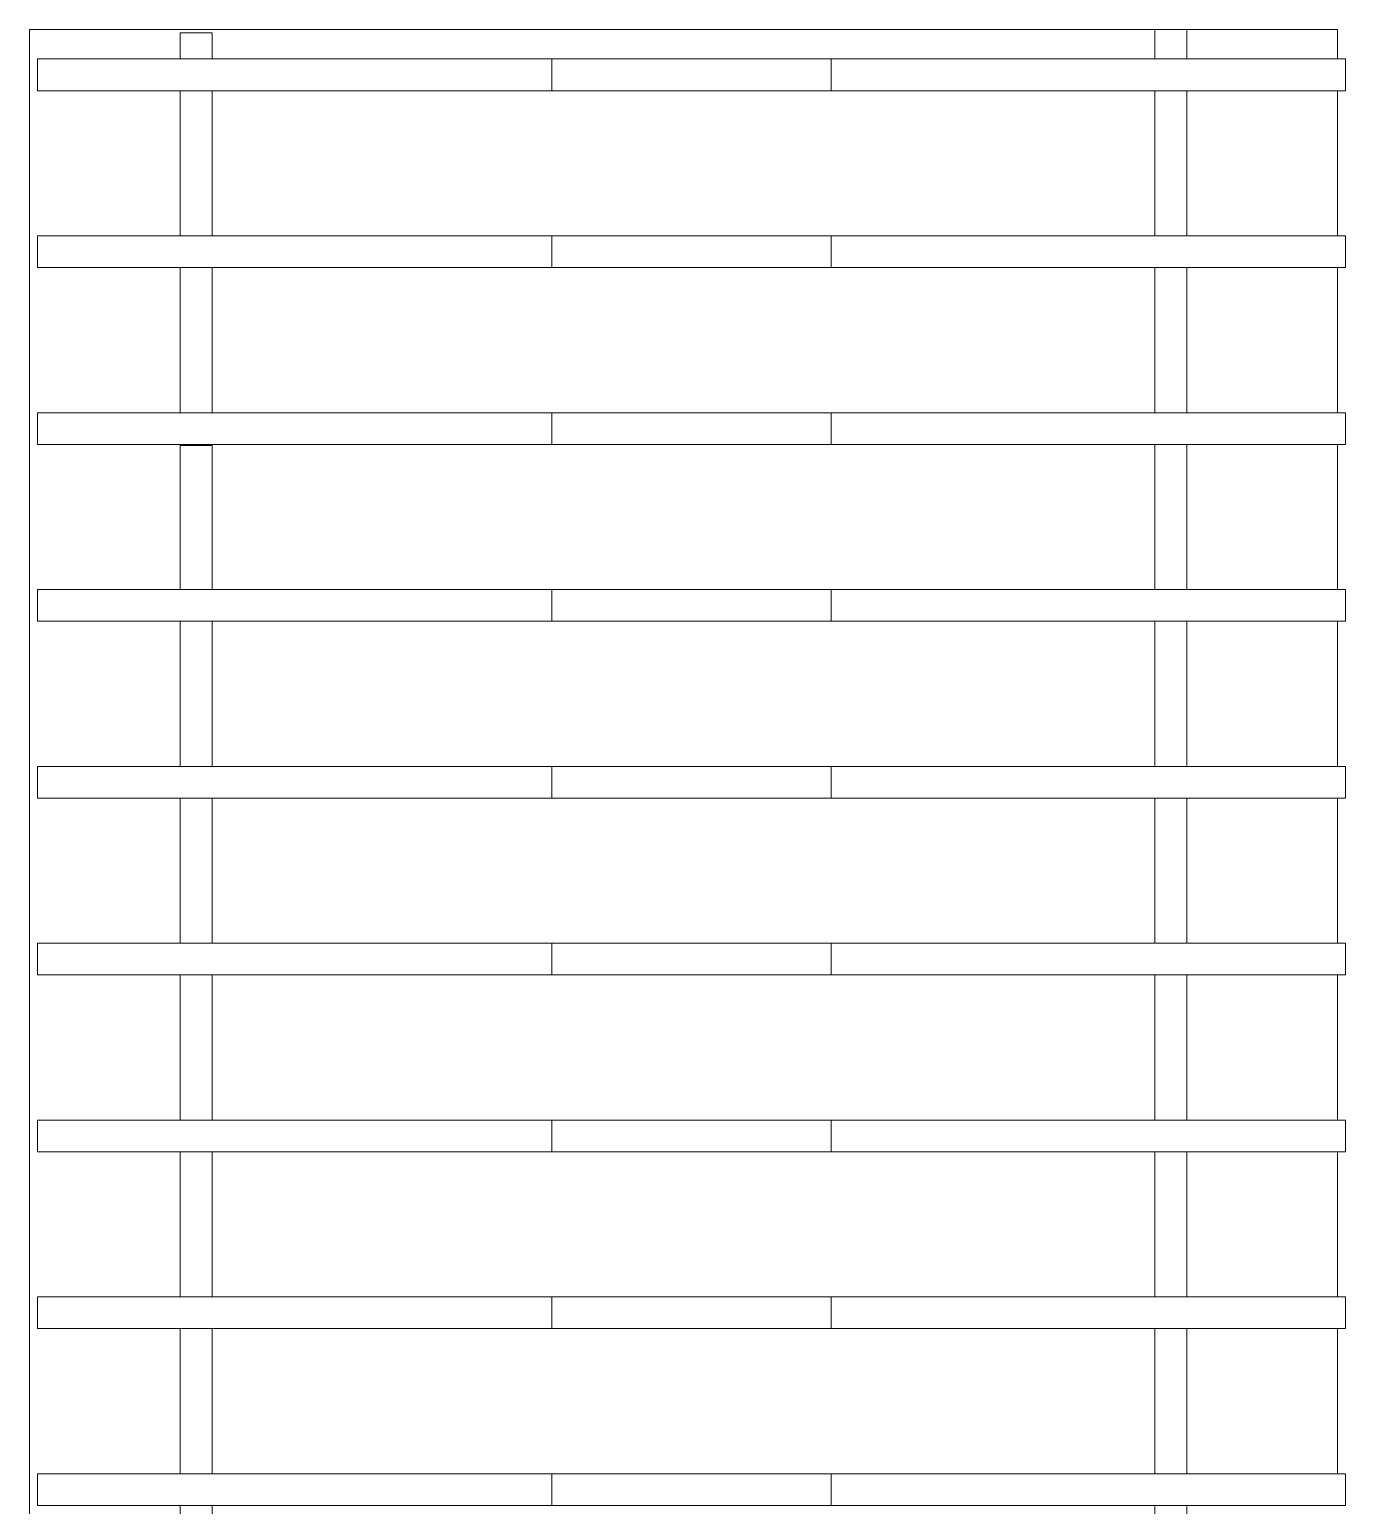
# Model space of a CAD drawing. Header units: metres. Extents: x -18.51 to -13.67, y -25.07 to -16.26.
# Drawn here: x -18.235 to -14.09, y -20.911 to -16.261 of the extents above; entities that cross this region are included whole.
import ezdxf

# ---------------------------------------------------------------- set-up
doc = ezdxf.new("R2010")
doc.units = ezdxf.units.M
doc.layers.add('Pisos', color=7, linetype='Continuous', lineweight=5)
doc.layers.add('Quadro estrutural', color=7, linetype='Continuous', lineweight=5)

# ---------------------------------------------------------------- blocks, each defined once
blk = doc.blocks.new('Tram - Tram-3151187-Térreo - Executivo')
at = {"layer": 'Quadro estrutural', "color": 9}
for p, q in [((0, -0.05), (0, 0.05)), ((0, 0.05), (0.0824, 0.05)), ((0.1824, 0.05), (0.6395, 0.05)), ((0.7395, 0.05), (1.1967, 0.05)), ((1.2967, 0.05), (1.7538, 0.05)), ((1.8538, 0.05), (2.311, 0.05)), ((2.411, 0.05), (2.8681, 0.05)), ((2.9681, 0.05), (3.4253, 0.05)), ((3.5253, 0.05), (3.9824, 0.05)), ((0.0824, -0.05), (0, -0.05)), ((0.6395, -0.05), (0.1824, -0.05)), ((1.1967, -0.05), (0.7395, -0.05)), ((1.7538, -0.05), (1.2967, -0.05)), ((2.311, -0.05), (1.8538, -0.05)), ((2.8681, -0.05), (2.411, -0.05)), ((3.4253, -0.05), (2.9681, -0.05)), ((3.9824, -0.05), (3.5253, -0.05))]:
    blk.add_line(p, q, dxfattribs=at)
blk = doc.blocks.new('Tram - Tram-V1-Térreo - Executivo')
at = {"layer": 'Quadro estrutural', "color": 9}
for p, q in [((0.0071, 0.05), (0.4643, 0.05)), ((0.5643, 0.05), (1.0214, 0.05)), ((1.1214, 0.05), (1.5786, 0.05)), ((1.6786, 0.05), (2.1357, 0.05)), ((2.2357, 0.05), (2.6929, 0.05)), ((2.7929, 0.05), (3.25, 0.05)), ((3.35, 0.05), (4, 0.05)), ((4, 0.05), (4, -0.05)), ((0.4643, -0.05), (0.0071, -0.05)), ((1.0214, -0.05), (0.5643, -0.05)), ((1.5786, -0.05), (1.1214, -0.05)), ((2.1357, -0.05), (1.6786, -0.05)), ((2.6929, -0.05), (2.2357, -0.05)), ((3.25, -0.05), (2.7929, -0.05)), ((4, -0.05), (3.35, -0.05))]:
    blk.add_line(p, q, dxfattribs=at)
blk = doc.blocks.new('Tram - Tram-3151188-Térreo - Executivo')
at = {"layer": 'Quadro estrutural', "color": 9}
for p, q in [((0, -0.05), (0, 0.05)), ((0, 0.05), (2.5, 0.05)), ((2.5, 0.05), (2.5, -0.05)), ((2.5, -0.05), (0, -0.05))]:
    blk.add_line(p, q, dxfattribs=at)
blk = doc.blocks.new('Tram - Tram-V2-Térreo - Executivo')
at = {"layer": 'Quadro estrutural', "color": 9}
for p, q in [((0, -0.05), (0, 0.05)), ((0, 0.05), (0.0929, 0.05)), ((0.1929, 0.05), (0.65, 0.05)), ((0.75, 0.05), (1.2071, 0.05)), ((1.3071, 0.05), (1.7643, 0.05)), ((1.8643, 0.05), (2.3214, 0.05)), ((2.4214, 0.05), (2.8786, 0.05)), ((2.9786, 0.05), (3.4357, 0.05)), ((3.5357, 0.05), (3.9929, 0.05)), ((0.0929, -0.05), (0, -0.05)), ((0.65, -0.05), (0.1929, -0.05)), ((1.2071, -0.05), (0.75, -0.05)), ((1.7643, -0.05), (1.3071, -0.05)), ((2.3214, -0.05), (1.8643, -0.05)), ((2.8786, -0.05), (2.4214, -0.05)), ((3.4357, -0.05), (2.9786, -0.05)), ((3.9929, -0.05), (3.5357, -0.05))]:
    blk.add_line(p, q, dxfattribs=at)
blk = doc.blocks.new('Tram - Tram-V3-Térreo - Executivo')
at = {"layer": 'Quadro estrutural', "color": 9}
for p, q in [((0, -0.05), (0, 0.05)), ((0, 0.05), (0.4538, 0.05)), ((0.5538, 0.05), (1.011, 0.05)), ((1.111, 0.05), (1.5681, 0.05)), ((1.6681, 0.05), (2.1253, 0.05)), ((2.2253, 0.05), (2.6824, 0.05)), ((2.7824, 0.05), (3.2395, 0.05)), ((3.3395, 0.05), (4, 0.05)), ((4, 0.05), (4, -0.05)), ((0.4538, -0.05), (0, -0.05)), ((1.011, -0.05), (0.5538, -0.05)), ((1.5681, -0.05), (1.111, -0.05)), ((2.1253, -0.05), (1.6681, -0.05)), ((2.6824, -0.05), (2.2253, -0.05)), ((3.2395, -0.05), (2.7824, -0.05)), ((4, -0.05), (3.3395, -0.05))]:
    blk.add_line(p, q, dxfattribs=at)

msp = doc.modelspace()

# ---------------------------------------------------------------- linework, layer by layer
at = {"layer": 'Pisos', "color": 250}
for p, q in [((-14.69, -16.2612), (-18.235, -16.2612)), ((-18.235, -16.2612), (-18.235, -22.9812)), ((-14.115, -16.2612), (-14.59, -16.2612)), ((-14.115, -16.3541), (-14.115, -16.2612)), ((-14.115, -16.9112), (-14.115, -16.4541)), ((-14.115, -17.4684), (-14.115, -17.0112)), ((-14.115, -18.0255), (-14.115, -17.5684)), ((-14.115, -18.5827), (-14.115, -18.1255)), ((-14.115, -19.1398), (-14.115, -18.6827)), ((-14.115, -19.697), (-14.115, -19.2398)), ((-14.115, -20.2541), (-14.115, -19.797)), ((-14.115, -20.8112), (-14.115, -20.3541))]:
    msp.add_line(p, q, dxfattribs=at)

# ---------------------------------------------------------------- block references
at = {"layer": 'Quadro estrutural', "color": 9, "rotation": 270}
for name, p in [('Tram - Tram-3151187-Térreo - Executivo', (-17.71, -16.2717)), ('Tram - Tram-V2-Térreo - Executivo', (-14.64, -16.2612)), ('Tram - Tram-V3-Térreo - Executivo', (-17.71, -17.5717)), ('Tram - Tram-V1-Térreo - Executivo', (-14.64, -17.5612))]:
    msp.add_blockref(name, p, dxfattribs=at)
at = {"layer": 'Quadro estrutural', "color": 9}
for p in [(-18.21, -16.4041), (-16.59, -16.4041), (-18.21, -16.9612), (-16.59, -16.9612), (-18.21, -17.5184), (-16.59, -17.5184), (-18.21, -18.0755), (-16.59, -18.0755), (-18.21, -18.6327), (-16.59, -18.6327), (-18.21, -19.1898), (-16.59, -19.1898), (-18.21, -19.747), (-16.59, -19.747), (-18.21, -20.3041), (-16.59, -20.3041), (-18.21, -20.8612), (-16.59, -20.8612)]:
    msp.add_blockref('Tram - Tram-3151188-Térreo - Executivo', p, dxfattribs=at)

doc.saveas('drawing.dxf')
